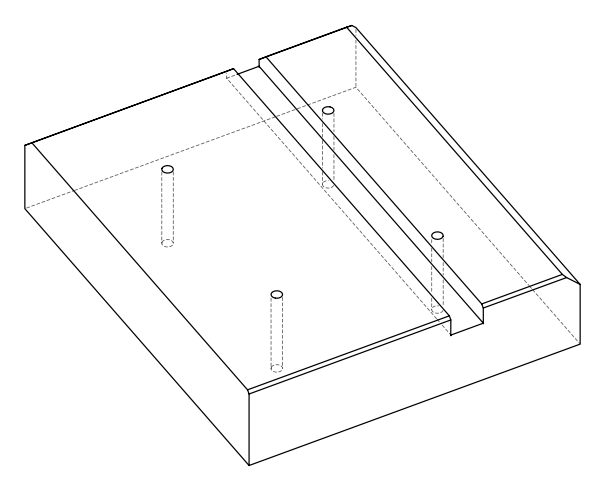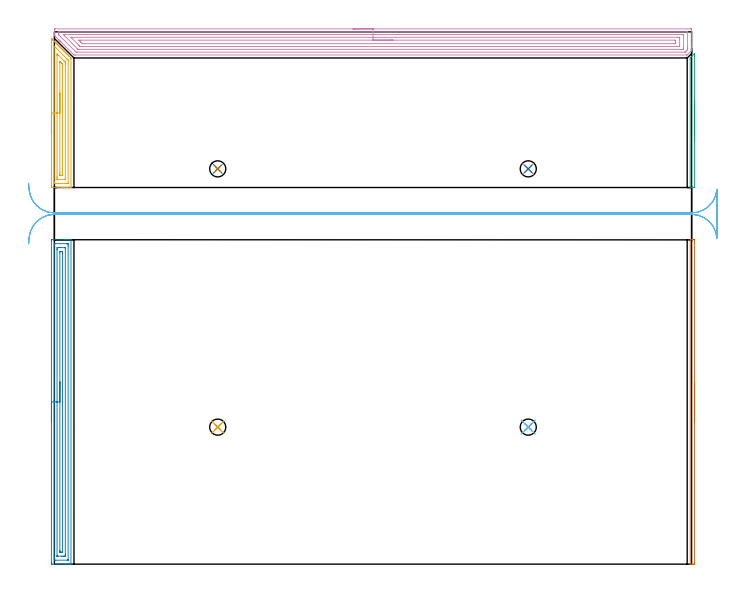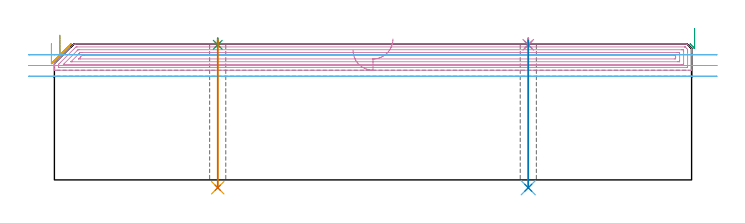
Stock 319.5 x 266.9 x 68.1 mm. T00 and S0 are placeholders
(PLAN: 14 operations, 3 tool changes, 28.7 min)
(1 AREA_MILL | FG_CHAMFER_SURFACE | UGT0205_001 | 1.45 min | 398 mm3)
(2 AREA_MILL_1 | FG_CHAMFER_SURFACE_1 | UGT0205_001 | 5.42 min | 8092 mm3)
(3 AREA_MILL_2 | FG_CHAMFER_SURFACE_2 | UGT0205_001 | 0.68 min | 172 mm3)
(4 AREA_MILL_3 | FG_CHAMFER_SURFACE_3 | UGT0205_001 | 12.88 min | 27410 mm3)
(5 AREA_MILL_4 | FG_CHAMFER_SURFACE_4 | UGT0205_001 | 2.45 min | 3560 mm3)
(6 MILL_RECTANGULAR_SLOT | SLOT_RECTANGULAR | UGT0201_109 | Follow Part, ap 6.35, ae 75% | 4.51 min | 133702 mm3)
(7 SPOT_DRILL | STEP1HOLE | NXT0321_9005460120000 | 0.03 min | 2 mm3)
(8 SPOT_DRILL_1 | STEP1HOLE_1 | NXT0321_9005460120000 | 0.03 min | 10 mm3)
(9 SPOT_DRILL_2 | STEP1HOLE_2 | NXT0321_9005460120000 | 0.03 min | 2 mm3)
(10 SPOT_DRILL_3 | STEP1HOLE_3 | NXT0321_9005460120000 | 0.03 min | 3 mm3)
(11 DRILL_THROUGH_HOLE_INTO_CENTER | STEP1HOLE | UGT0301_476 | 0.3 min | 3484 mm3)
(12 DRILL_THROUGH_HOLE_INTO_CENTER_1 | STEP1HOLE_1 | UGT0301_476 | 0.3 min | 3498 mm3)
(13 DRILL_THROUGH_HOLE_INTO_CENTER_2 | STEP1HOLE_2 | UGT0301_476 | 0.3 min | 3493 mm3)
(14 DRILL_THROUGH_HOLE_INTO_CENTER_3 | STEP1HOLE_3 | UGT0301_476 | 0.3 min | 3494 mm3)
(TOOL UGT0205_001 | Chamfer Mill 20 x 3 x 45 deg. | D20 FL50 Z2)
(TOOL UGT0201_109 | End Mill 25.4 mm | D25.4 FL25 Z2)
(TOOL NXT0321_9005460120000 | NC Spot Drill, 142deg, 12mm, Carbide, Uncoated | D12 PA142 FL30 Z2)
(TOOL UGT0301_476 | Carbide Drill 8.1 mm | D8.1 PA118 FL75 Z2)
(OP 1 AREA_MILL)
G17 G21 G94 G90
T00 M6
G54
G17 G0 G90 X321. Y91.35 S1061 M3
G43 Z78.1 H0
Z75.9
G94 G1 Y91.312 Z75.028 F250.
Y91.198 Z74.163
Y91.009 Z73.312
Y90.747 Z72.48
Y90.413 Z71.674
Y90.01 Z70.9
Y89.542 Z70.164
Y89.01 Z69.472
Y88.421 Z68.829
Y87.778 Z68.24
Y87.086 Z67.708
Y86.35 Z67.24
Y85.576 Z66.837
Y84.77 Z66.503
Y83.938 Z66.241
Y83.086 Z66.052
Y82.222 Z65.938
Y81.35 Z65.9
Y0.482
X320.999 Y0.156 Z65.901
X320.995 Y0.039 Z65.903
X320.991 Y0.005 Z65.905
X320.766 Y0.003 Z66.13
X320.159 Y0. Z66.74
X318.964 Z67.935
X318.882 Z68.01
X318.84 Z68.051
X318.803 Y0.009 Z68.088
X318.8 Y0.156 Z68.1
Y162.544
X318.803 Y162.69 Z68.088
X318.88 Y162.697 Z68.011
X318.964 Y162.7 Z67.935
X319.034 Z67.865
X320.159 Z66.74
X320.766 Y162.697 Z66.13
X320.991 Y162.695 Z65.905
X320.995 Y162.661 Z65.903
X321. Y162.544 Z65.9
Y81.35
Y80.478 Z65.938
Y79.614 Z66.052
Y78.762 Z66.241
Y77.93 Z66.503
Y77.124 Z66.837
Y76.35 Z67.24
Y75.614 Z67.708
Y74.922 Z68.24
Y74.279 Z68.829
Y73.69 Z69.472
Y73.158 Z70.164
Y72.69 Z70.9
Y72.287 Z71.674
Y71.953 Z72.48
Y71.691 Z73.312
Y71.502 Z74.163
Y71.388 Z75.028
Y71.35 Z75.9
G0 Z78.1
M5
M2
(OP 2 AREA_MILL_1)
G17 G21 G94 G90
T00 M6
G54
G17 G0 G90 X-1.5 Y71.35 S1061 M3
G43 Z78.1 H0
Z68.3
G94 G1 Y71.388 Z67.428 F250.
Y71.502 Z66.564
Y71.691 Z65.712
Y71.953 Z64.88
Y72.287 Z64.074
Y72.69 Z63.3
Y73.158 Z62.564
Y73.69 Z61.872
Y74.279 Z61.229
Y74.922 Z60.64
Y75.614 Z60.108
Y76.35 Z59.64
Y77.124 Z59.237
Y77.93 Z58.903
Y78.762 Z58.641
Y79.613 Z58.452
Y80.478 Z58.338
Y81.35 Z58.3
Y162.098
X-1.496 Y162.508 Z58.302
X-1.492 Y162.69 Z58.306
X-1.305 Y162.7 Z58.492
X5.167 Z64.961
X5.741 Z65.538
X6.051 Z65.847
X6.625 Z66.421
X6.935 Z66.729
X7.963 Z67.762
X8.287 Y162.693 Z68.078
X8.297 Y162.691 Z68.088
X8.3 Y162.544 Z68.1
Y0.156
X8.297 Y0.009 Z68.088
X8.287 Y0.007 Z68.078
X7.962 Y0. Z67.762
X7.554 Z67.353
X6.935 Z66.729
X5.741 Z65.538
X5.167 Z64.961
X-1.018 Y0.001 Z58.779
X-1.246 Y0.003 Z58.551
X-1.492 Y0.009 Z58.306
X-1.495 Y0.121 Z58.303
X-1.499 Y0.602 Z58.301
X-1.5 Y1.089 Z58.3
Y81.35
X-0.086 Z59.714
X-0.085 Y160.524 Z59.715
X-0.084 Y160.629 Z59.716
X-0.082 Y160.68 Z59.718
X-0.08 Y160.687 Z59.72
X-0.067 Y160.691 Z59.733
X-0.017 Y160.695 Z59.783
X0.366 Y160.699 Z60.166
X6.051 Y160.7 Z65.851
X6.553 Y160.698 Z66.353
X6.772 Y160.693 Z66.572
X6.872 Y160.69 Z66.672
X6.884 Y160.364 Z66.684
X6.885 Y160.313 Z66.685
X6.886 Y159.47 Z66.686
X6.885 Y2.176 Z66.685
X6.884 Y2.071 Z66.684
X6.881 Y2.02 Z66.681
X6.88 Y2.013 Z66.68
X6.867 Y2.009 Z66.667
X6.817 Y2.005 Z66.617
X6.433 Y2.001 Z66.233
X0.749 Y2. Z60.549
X0.247 Y2.001 Z60.047
X0.028 Y2.006 Z59.828
X-0.072 Y2.01 Z59.728
X-0.084 Y2.336 Z59.716
X-0.085 Y2.387 Z59.715
X-0.086 Y3.23 Z59.714
Y81.35
X1.328 Z61.128
X1.329 Y157.636 Z61.129
Y157.943
X1.334 Y158.529 Z61.134
X1.335 Y158.673 Z61.135
X1.472 Y158.691 Z61.272
X1.633 Y158.695 Z61.433
X2.347 Y158.7 Z62.147
X2.516 Z62.316
X3.23 Z63.03
X4.998 Z64.798
X5.167 Y158.698 Z64.967
X5.337 Y158.695 Z65.137
X5.449 Y158.69 Z65.249
X5.465 Y158.682 Z65.265
X5.467 Y158.667 Z65.267
X5.47 Y158.631 Z65.27
X5.471 Y158.529 Z65.271
Y158.221
Y5.064
X5.47 Y4.757 Z65.27
X5.466 Y4.171 Z65.266
X5.465 Y4.027 Z65.265
X5.328 Y4.009 Z65.128
X5.167 Y4.005 Z64.967
X4.453 Y4. Z64.253
X4.284 Z64.084
X3.57 Z63.37
X1.802 Z61.602
X1.633 Y4.002 Z61.433
X1.463 Y4.005 Z61.263
X1.351 Y4.01 Z61.151
X1.334 Y4.018 Z61.134
X1.333 Y4.033 Z61.133
X1.33 Y4.069 Z61.13
X1.329 Y4.171 Z61.129
X1.328 Y81.35 Z61.128
X2.743 Z62.543
Y156.515
X2.744 Y156.61 Z62.544
X2.748 Y156.668 Z62.548
X2.75 Y156.69 Z62.55
X2.771 Y156.692 Z62.571
X2.98 Y156.697 Z62.78
X3.4 Y156.7 Z63.2
X3.444 Z63.244
X3.83 Y156.694 Z63.63
X4.023 Y156.69 Z63.823
X4.051 Y156.678 Z63.851
X4.054 Y156.646 Z63.854
X4.055 Y156.594 Z63.855
X4.057 Y156.081 Z63.857
Y155.852
Y6.185
X4.056 Y6.09 Z63.856
X4.052 Y6.032 Z63.852
X4.05 Y6.01 Z63.85
X4.029 Y6.008 Z63.829
X3.82 Y6.003 Z63.62
X3.4 Y6. Z63.2
X3.356 Z63.156
X2.97 Y6.006 Z62.77
X2.777 Y6.01 Z62.577
X2.749 Y6.022 Z62.549
X2.746 Y6.053 Z62.546
X2.745 Y6.106 Z62.545
X2.743 Y6.619 Z62.543
Y6.848
Y81.35
Y82.222 Z62.581
Y83.086 Z62.695
Y83.938 Z62.883
Y84.77 Z63.146
Y85.576 Z63.48
Y86.35 Z63.882
Y87.086 Z64.351
Y87.778 Z64.882
Y88.421 Z65.472
Y89.01 Z66.115
Y89.541 Z66.807
Y90.01 Z67.543
Y90.413 Z68.316
Y90.747 Z69.122
Y91.009 Z69.954
Y91.198 Z70.806
Y91.312 Z71.671
Y91.35 Z72.543
G0 Z78.1
M5
M2
(OP 3 AREA_MILL_2)
G17 G21 G94 G90
T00 M6
G54
G17 G0 G90 X321. Y232.4 S1061 M3
G43 Z78.1 H0
Z75.9
G94 G1 Y232.362 Z75.028 F250.
Y232.248 Z74.163
Y232.059 Z73.312
Y231.797 Z72.48
Y231.463 Z71.674
Y231.06 Z70.9
Y230.591 Z70.164
Y230.06 Z69.472
Y229.471 Z68.829
Y228.828 Z68.24
Y228.136 Z67.708
Y227.4 Z67.24
Y226.626 Z66.837
Y225.82 Z66.503
Y224.988 Z66.241
Y224.136 Z66.052
Y223.271 Z65.938
Y222.4 Z65.9
Y189.278
X320.998 Y188.952 Z65.902
X320.994 Y188.835 Z65.904
X320.991 Y188.805 Z65.905
X320.766 Y188.803 Z66.13
X320.175 Y188.8 Z66.725
X318.96 Z67.939
X318.88 Z68.012
X318.84 Z68.051
X318.803 Y188.809 Z68.088
X318.8 Y188.952 Z68.1
Y253.618
X318.803 Y253.795 Z68.089
X318.856 Y253.854 Z68.04
X319.001 Y254.002 Z67.898
X319.034 Y254.034 Z67.866
X320.847 Y255.847 Z66.051
X320.875 Y255.876 Z66.023
X320.929 Y255.932 Z65.965
X320.991 Y255.982 Z65.901
X320.994 Y255.965 Z65.899
X320.997 Y255.945 Z65.897
X320.999 Y255.908 Z65.899
X321. Y255.847 Z65.9
Y222.4
Y221.528 Z65.938
Y220.663 Z66.052
Y219.812 Z66.241
Y218.98 Z66.503
Y218.174 Z66.837
Y217.4 Z67.24
Y216.664 Z67.708
Y215.972 Z68.24
Y215.329 Z68.829
Y214.739 Z69.472
Y214.208 Z70.164
Y213.74 Z70.9
Y213.337 Z71.674
Y213.003 Z72.48
Y212.741 Z73.312
Y212.552 Z74.163
Y212.438 Z75.028
Y212.4 Z75.9
G0 Z78.1
M5
M2
(OP 4 AREA_MILL_3)
G17 G21 G94 G90
T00 M6
G54
G17 G0 G90 X149.75 Y268.4 S1061 M3
G43 Z78.1 H0
Z65.
G94 G1 X149.788 Z64.128 F250.
X149.902 Z63.264
X150.091 Z62.412
X150.353 Z61.58
X150.687 Z60.774
X151.09 Z60.
X151.558 Z59.264
X152.09 Z58.572
X152.679 Z57.929
X153.322 Z57.34
X154.014 Z56.809
X154.75 Z56.34
X155.524 Z55.937
X156.33 Z55.603
X157.162 Z55.341
X158.014 Z55.152
X158.878 Z55.038
X159.75 Z55.
X318.874
X319.362 Y268.395 Z55.003
X319.49 Y268.392 Z55.006
X319.5 Y268.259 Z55.139
Y260.972 Z62.423
Y259.568 Z63.828
Y259.216 Z64.18
Y258.511 Z64.889
Y258.164 Z65.235
X319.49 Y257.497 Z65.901
X319.455 Y257.46 Z65.939
X319.32 Y257.321 Z66.078
X317.462 Y255.462 Z67.937
X317.295 Y255.303 Z68.089
X317.086 Y255.3 Z68.1
X10.46
X9.805 Y255.301 Z68.087
X9.655 Y255.445 Z67.952
X9.618 Y255.481 Z67.918
X3.249 Y261.85 Z61.547
X3.193 Y261.907 Z61.492
X3.01 Y262.089 Z61.31
X2.956 Y262.143 Z61.254
X2.905 Y262.194 Z61.205
X2.712 Y262.387 Z61.012
X2.663 Y262.435 Z60.962
X2.618 Y262.482 Z60.917
X2.414 Y262.685 Z60.714
X2.371 Y262.728 Z60.669
X2.33 Y262.769 Z60.63
X0.329 Y264.771 Z58.628
X0.175 Y264.923 Z58.474
X0.031 Y265.073 Z58.325
X0.005 Y265.106 Z58.291
X0.002 Y265.143 Z58.255
X0. Y265.165 Z58.233
Y266.24 Z57.154
Y267.471 Z55.926
X0.005 Y267.996 Z55.398
X0.01 Y268.391 Z55.004
X0.22 Y268.395 Z55.002
X0.626 Y268.4 Z55.
X159.75
Y266.986 Z56.414
X317.086 Y266.985 Z56.415
X317.222 Y266.984 Z56.416
X317.447 Y266.979 Z56.421
X317.491 Y266.975 Z56.425
X317.495 Y266.943 Z56.457
X317.497 Y266.909 Z56.491
X317.5 Y266.712 Z56.688
Y259.216 Z64.184
X317.498 Y258.81 Z64.59
X317.492 Y258.338 Z65.062
X317.484 Y257.946 Z65.454
X317.086 Y257.536 Z65.864
X317.048 Y257.497 Z65.903
X316.605 Y257.054 Z66.346
X316.467 Y256.918 Z66.482
X316.355 Y256.809 Z66.591
X316.278 Y256.737 Z66.663
X316.258 Y256.721 Z66.679
X316.238 Y256.719 Z66.681
X316.192 Y256.716 Z66.684
X316.056 Y256.715 Z66.685
X11.354
X11.217 Y256.716 Z66.684
X10.845 Y256.721 Z66.679
X10.46 Y257.094 Z66.306
X10.091 Y257.46 Z65.94
X9.566 Y257.984 Z65.416
X3.066 Y264.484 Z58.916
X2.414 Y265.138 Z58.262
X2.199 Y265.362 Z58.038
X2.01 Y265.568 Z57.832
X2.004 Y265.766 Z57.634
X2.001 Y266.24 Z57.16
X2. Y266.647 Z56.753
X2.002 Y266.783 Z56.617
X2.005 Y266.891 Z56.509
X2.01 Y266.962 Z56.438
X2.019 Y266.979 Z56.421
X2.549 Y266.986 Z56.414
X159.75
Y265.572 Z57.828
X314.404 Y265.571 Z57.829
X315.088 Y265.568 Z57.832
X315.298 Y265.564 Z57.836
X315.49 Y265.554 Z57.846
X315.495 Y265.362 Z58.038
X315.499 Y265.165 Z58.235
X315.5 Y259.017 Z64.383
X315.497 Y258.677 Z64.723
X315.494 Y258.508 Z64.892
X315.49 Y258.424 Z64.976
X315.473 Y258.384 Z65.016
X315.433 Y258.338 Z65.062
X315.367 Y258.27 Z65.13
X315.298 Y258.205 Z65.195
X315.208 Y258.135 Z65.265
X315.127 Y258.133 Z65.267
X314.957 Y258.131 Z65.269
X314.617 Y258.129 Z65.271
X314.404 Y258.128 Z65.272
X12.461 Y258.129 Z65.271
X12.248 Y258.13 Z65.27
X12.035 Y258.133 Z65.267
X11.897 Y258.135 Z65.265
X11.814 Y258.198 Z65.202
X11.668 Y258.338 Z65.062
X11.354 Y258.646 Z64.754
X5.096 Y264.903 Z58.497
X4.641 Y265.362 Z58.038
X4.493 Y265.514 Z57.886
X4.451 Y265.56 Z57.84
X4.528 Y265.565 Z57.835
X4.67 Y265.568 Z57.832
X4.884 Y265.571 Z57.829
X159.75 Y265.572 Z57.828
Y264.157 Z59.243
X312.616
X312.95 Y264.156 Z59.244
X313.353 Y264.152 Z59.248
X313.427 Y264.15 Z59.25
X313.49 Y264.14 Z59.26
X313.493 Y264.039 Z59.361
X313.5 Y263.616 Z59.784
Y260.104 Z63.296
X313.493 Y259.66 Z63.74
X313.49 Y259.558 Z63.842
X313.364 Y259.55 Z63.85
X313.173 Y259.546 Z63.854
X312.616 Y259.543 Z63.857
X312.283
X14.036
X13.702 Y259.544 Z63.856
X13.142 Y259.547 Z63.853
X12.956 Y259.55 Z63.85
X12.899 Y259.562 Z63.838
X12.849 Y259.608 Z63.792
X12.748 Y259.705 Z63.695
X12.355 Y260.094 Z63.306
X12.248 Y260.201 Z63.199
X8.442 Y264.008 Z59.392
X8.332 Y264.12 Z59.28
X8.308 Y264.148 Z59.252
X8.306 Y264.153 Z59.247
X8.308 Y264.154 Z59.246
X8.343 Y264.156 Z59.244
X8.672 Y264.157 Z59.243
X9.005
X159.75
Y262.743 Z60.657
X310.828
X311.49 Y262.728 Z60.672
X311.499 Y262.069 Z61.331
Y261.85 Z61.55
X311.496 Y261.194 Z62.206
X311.49 Y260.972 Z62.428
X310.843 Y260.957 Z62.443
X310.828
X14.945
X14.05 Y260.958 Z62.442
X14.036 Y260.959 Z62.441
X13.938 Y260.972 Z62.428
X13.142 Y261.757 Z61.643
X13.049 Y261.85 Z61.55
X12.248 Y262.656 Z60.744
X12.182 Y262.728 Z60.672
X12.236 Y262.74 Z60.66
X12.248 Y262.741 Z60.659
X13.126 Y262.743 Z60.657
X159.75
X160.622 Z60.695
X161.486 Z60.809
X162.338 Z60.998
X163.17 Z61.26
X163.976 Z61.594
X164.75 Z61.997
X165.486 Z62.465
X166.178 Z62.996
X166.821 Z63.586
X167.41 Z64.229
X167.942 Z64.921
X168.41 Z65.657
X168.813 Z66.431
X169.147 Z67.237
X169.409 Z68.069
X169.598 Z68.92
X169.712 Z69.785
X169.75 Z70.657
G0 Z78.1
M5
M2
(OP 5 AREA_MILL_4)
G17 G21 G94 G90
T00 M6
G54
G17 G0 G90 X-1.5 Y216.2 S1061 M3
G43 Z78.1 H0
Z68.3
G94 G1 Y216.238 Z67.428 F250.
Y216.352 Z66.563
Y216.541 Z65.712
Y216.803 Z64.88
Y217.137 Z64.074
Y217.54 Z63.3
Y218.008 Z62.564
Y218.539 Z61.872
Y219.129 Z61.229
Y219.772 Z60.64
Y220.464 Z60.108
Y221.2 Z59.64
Y221.974 Z59.237
Y222.78 Z58.903
Y223.612 Z58.641
Y224.463 Z58.452
Y225.328 Z58.338
Y226.2 Z58.3
Y263.365
X-1.497 Y263.585 Z58.301
X-1.46 Y263.553 Z58.338
X-1.252 Y263.351 Z58.548
X-1.202 Y263.302 Z58.598
X-1.018 Y263.12 Z58.778
X-0.955 Y263.055 Z58.844
X-0.787 Y262.888 Z59.012
X-0.724 Y262.825 Z59.073
X-0.659 Y262.759 Z59.14
X-0.494 Y262.595 Z59.305
X-0.429 Y262.531 Z59.367
X-0.363 Y262.463 Z59.436
X-0.201 Y262.302 Z59.598
X-0.135 Y262.236 Z59.662
X-0.067 Y262.167 Z59.732
X0.092 Y262.008 Z59.891
X0.16 Y261.941 Z59.956
X0.229 Y261.871 Z60.028
X0.385 Y261.715 Z60.184
X0.455 Y261.647 Z60.251
X0.525 Y261.575 Z60.324
X0.678 Y261.422 Z60.477
X0.749 Y261.352 Z60.545
X0.821 Y261.279 Z60.62
X0.971 Y261.129 Z60.77
X1.044 Y261.058 Z60.84
X1.117 Y260.983 Z60.916
X1.264 Y260.836 Z61.063
X1.338 Y260.763 Z61.134
X1.413 Y260.687 Z61.212
X1.557 Y260.543 Z61.356
X1.633 Y260.469 Z61.429
X1.709 Y260.391 Z61.508
X1.85 Y260.25 Z61.649
X1.927 Y260.174 Z61.724
X2.005 Y260.095 Z61.804
X2.143 Y259.957 Z61.942
X2.222 Y259.88 Z62.018
X2.301 Y259.799 Z62.1
X2.436 Y259.664 Z62.236
X2.516 Y259.585 Z62.313
X2.597 Y259.503 Z62.396
X2.729 Y259.371 Z62.529
X2.811 Y259.291 Z62.607
X2.893 Y259.207 Z62.692
X3.022 Y259.078 Z62.822
X3.105 Y258.996 Z62.902
X3.189 Y258.911 Z62.988
X3.316 Y258.785 Z63.115
X3.4 Y258.702 Z63.196
X3.485 Y258.615 Z63.285
X3.609 Y258.492 Z63.408
X3.695 Y258.407 Z63.491
X3.781 Y258.319 Z63.581
X3.902 Y258.199 Z63.701
X3.989 Y258.113 Z63.785
X4.077 Y258.023 Z63.877
X4.195 Y257.905 Z63.994
X4.284 Y257.818 Z64.08
X4.373 Y257.727 Z64.173
X4.488 Y257.612 Z64.287
X4.578 Y257.524 Z64.374
X4.669 Y257.431 Z64.469
X4.781 Y257.319 Z64.58
X4.873 Y257.229 Z64.669
X4.965 Y257.135 Z64.765
X5.074 Y257.026 Z64.873
X5.167 Y256.935 Z64.963
X5.261 Y256.839 Z65.061
X5.367 Y256.733 Z65.166
X5.462 Y256.64 Z65.258
X5.557 Y256.543 Z65.357
X5.66 Y256.44 Z65.46
X5.756 Y256.346 Z65.552
X5.853 Y256.247 Z65.653
X5.953 Y256.147 Z65.753
X6.051 Y256.051 Z65.847
X6.149 Y255.951 Z65.949
X6.246 Y255.854 Z66.046
X6.345 Y255.756 Z66.141
X6.445 Y255.655 Z66.245
X6.539 Y255.561 Z66.339
X6.64 Y255.462 Z66.436
X6.742 Y255.359 Z66.541
X6.832 Y255.268 Z66.632
X6.934 Y255.167 Z66.731
X7.038 Y255.063 Z66.837
X7.126 Y254.975 Z66.925
X7.229 Y254.873 Z67.025
X7.334 Y254.767 Z67.133
X7.419 Y254.682 Z67.218
X7.524 Y254.578 Z67.32
X8.26 Y253.841 Z68.058
X8.267 Y253.833 Z68.064
X8.298 Y253.795 Z68.083
X8.3 Y253.287 Z68.1
Y188.9
X8.294 Y188.81 Z68.092
X8.082 Y188.8 Z67.881
X6.45 Z66.249
X6.051 Z65.847
X5.851 Z65.648
X5.167 Z64.964
X4.968 Z64.765
X4.284 Z64.077
X-1.018 Y188.801 Z58.778
X-1.245 Y188.803 Z58.551
X-1.491 Y188.808 Z58.305
X-1.494 Y188.866 Z58.303
X-1.499 Y189.344 Z58.301
X-1.5 Y189.829 Z58.3
Y226.2
X-0.086 Z59.714
X-0.085 Y259.454 Z59.715
X-0.077 Y259.716 Z59.723
X-0.04 Y259.684 Z59.76
X0.003 Y259.644 Z59.803
X0.147 Y259.503 Z59.947
X6.362 Y253.287 Z66.162
X6.677 Y252.965 Z66.477
X6.879 Y252.757 Z66.679
X6.885 Y252.398 Z66.685
Y191.121
X6.881 Y190.911 Z66.681
X6.879 Y190.816 Z66.679
X6.688 Y190.809 Z66.488
X6.368 Y190.802 Z66.168
X6.051 Y190.801 Z65.851
X5.486 Y190.8 Z65.286
X1.952 Z61.752
X0.184 Z59.984
X0.014 Y190.802 Z59.814
X-0.047 Y190.804 Z59.753
X-0.071 Y190.809 Z59.729
X-0.079 Y190.814 Z59.721
X-0.081 Y190.828 Z59.719
X-0.084 Y190.908 Z59.716
X-0.086 Y191.071 Z59.714
Y191.121
Y226.2
X1.328 Z61.128
X1.329 Y255.063 Z61.129
X1.33 Y255.367 Z61.13
X1.334 Y255.674 Z61.134
X1.339 Y255.85 Z61.139
X1.463 Y255.731 Z61.263
X1.633 Y255.566 Z61.433
X2.138 Y255.063 Z61.938
X4.802 Y252.398 Z64.602
X5.167 Y252.032 Z64.967
X5.425 Y251.767 Z65.225
X5.455 Y251.734 Z65.255
X5.464 Y251.692 Z65.264
X5.468 Y251.612 Z65.268
X5.47 Y251.51 Z65.27
X5.471 Y251.205 Z65.271
Y250.622
Y193.479
X5.469 Y192.897 Z65.269
X5.467 Y192.822 Z65.267
X5.466 Y192.811 Z65.266
X5.423 Y192.806 Z65.223
X5.36 Y192.802 Z65.16
X5.263 Y192.8 Z65.063
X5.167 Z64.967
X1.729 Z61.529
X1.633 Y192.801 Z61.433
X1.537 Y192.803 Z61.337
X1.35 Y192.81 Z61.15
X1.335 Y192.897 Z61.135
X1.332 Y193.199 Z61.132
X1.329 Y193.785 Z61.129
X1.328 Y194.091 Z61.128
Y226.2
X2.743 Z62.543
Y251.283
X2.744 Y251.51 Z62.544
X2.748 Y251.975 Z62.548
X2.749 Y251.987 Z62.549
X2.768 Y251.972 Z62.568
X2.836 Y251.91 Z62.636
X2.971 Y251.779 Z62.771
X3.241 Y251.51 Z63.041
X3.4 Y251.351 Z63.2
X3.763 Y250.987 Z63.563
X3.944 Y250.802 Z63.744
X4.033 Y250.707 Z63.833
X4.051 Y250.685 Z63.851
X4.053 Y250.665 Z63.853
X4.055 Y250.622 Z63.855
X4.057 Y249.962 Z63.857
Y249.734
X4.056 Y195.561 Z63.856
X4.052 Y194.905 Z63.852
X4.05 Y194.816 Z63.85
X3.967 Y194.81 Z63.767
X3.778 Y194.805 Z63.578
X3.4 Y194.801 Z63.2
X3.273 Y194.8 Z63.073
X2.974 Y194.803 Z62.774
X2.825 Y194.807 Z62.625
X2.756 Y194.81 Z62.556
X2.75 Y194.855 Z62.55
X2.744 Y195.332 Z62.544
X2.743 Y195.561 Z62.543
Y196.222
Y226.2
Y227.071 Z62.581
Y227.936 Z62.695
Y228.788 Z62.883
Y229.62 Z63.146
Y230.426 Z63.48
Y231.2 Z63.882
Y231.936 Z64.351
Y232.628 Z64.882
Y233.271 Z65.472
Y233.86 Z66.115
Y234.391 Z66.807
Y234.86 Z67.543
Y235.263 Z68.316
Y235.597 Z69.122
Y235.859 Z69.954
Y236.048 Z70.806
Y236.162 Z71.671
Y236.2 Z72.543
G0 Z78.1
M5
M2
(OP 6 MILL_RECTANGULAR_SLOT)
G17 G21 G94 G90
T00 M6
G54
G17 G0 G90 X-13.05 Y162.723 S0 M3
G43 Z78.1 H0
Z62.733
G94 G1 X-12.355 Y165.642 F250.
G2 X0. Y175.4 R12.7 F500.
G1 X319.5
G2 X332.17 Y163.572 R12.7
G1 X332.2
Y187.928
X332.17
G2 X319.5 Y176.1 R12.7
G1 X0.
G2 X-12.354 Y185.857 R12.7
G1 X-13.049 Y188.776 F250.
G0 X-12.876 Y160.579 Z57.367
G1 X-12.67 Y163.572
G2 X0. Y175.4 R12.7 F500.
G1 X319.5
G2 X332.17 Y163.572 R12.7
G1 X332.2
Y187.928
X332.17
G2 X319.5 Y176.1 R12.7
G1 X0.
G2 X-12.67 Y187.928 R12.7
G1 X-12.876 Y190.921 F250.
G0 Y160.579 Z52.
G1 X-12.67 Y163.572
G2 X0. Y175.4 R12.7 F500.
G1 X319.5
G2 X332.17 Y163.572 R12.7
G1 X332.2
Y187.928
X332.17
G2 X319.5 Y176.1 R12.7
G1 X0.
G2 X-12.67 Y187.928 R12.7
G1 X-12.876 Y190.921 F250.
G0 Z78.1
M5
M2
(OP 7 SPOT_DRILL)
G17 G21 G94 G90
T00 M6
G54
G17 G0 G90 X81.9 Y68.7 S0 M3
G43 Z78.1 H0
G94 G81 G98 Z67.751 F250. R71.1
G80
M5
M2
(OP 8 SPOT_DRILL_1)
G17 G21 G94 G90
T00 M6
G54
G17 G0 G90 X237.6 Y68.7 S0 M3
G43 Z78.1 H0
G94 G81 G98 Z67.751 F250. R71.1
G80
M5
M2
(OP 9 SPOT_DRILL_2)
G17 G21 G94 G90
T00 M6
G54
G17 G0 G90 X81.9 Y198.2 S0 M3
G43 Z78.1 H0
G94 G81 G98 Z67.751 F250. R71.1
G80
M5
M2
(OP 10 SPOT_DRILL_3)
G17 G21 G94 G90
T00 M6
G54
G17 G0 G90 X237.6 Y198.2 S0 M3
G43 Z78.1 H0
G94 G81 G98 Z67.751 F250. R71.1
G80
M5
M2
(OP 11 DRILL_THROUGH_HOLE_INTO_CENTER)
G17 G21 G94 G90
T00 M6
G54
G17 G0 G90 X81.9 Y68.7 S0 M3
G43 Z78.1 H0
G94 G73 G98 Z-3.933 F250. Q8.004 R70.1
G80
M5
M2
(OP 12 DRILL_THROUGH_HOLE_INTO_CENTER_1)
G17 G21 G94 G90
T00 M6
G54
G17 G0 G90 X237.6 Y68.7 S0 M3
G43 Z78.1 H0
G94 G73 G98 Z-3.933 F250. Q8.004 R70.1
G80
M5
M2
(OP 13 DRILL_THROUGH_HOLE_INTO_CENTER_2)
G17 G21 G94 G90
T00 M6
G54
G17 G0 G90 X81.9 Y198.2 S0 M3
G43 Z78.1 H0
G94 G73 G98 Z-3.933 F250. Q8.004 R70.1
G80
M5
M2
(OP 14 DRILL_THROUGH_HOLE_INTO_CENTER_3)
G17 G21 G94 G90
T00 M6
G54
G17 G0 G90 X237.6 Y198.2 S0 M3
G43 Z78.1 H0
G94 G73 G98 Z-3.933 F250. Q8.004 R70.1
G80
M5
M2
